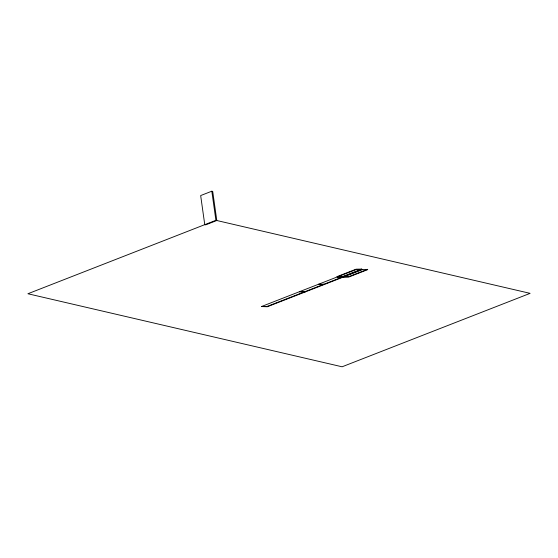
<?xml version="1.0" encoding="UTF-8"?>
<svg xmlns="http://www.w3.org/2000/svg" width="558" height="558" viewBox="0 0 558 558"><rect width="100%" height="100%" fill="white"/><g stroke="black" fill="none" stroke-linecap="round" stroke-linejoin="round"><path stroke-width="0.84" d="M211.817 191.206L200.664 195.558L204.758 224.665L205.651 224.867L216.797 220.515L212.71 191.415L211.817 191.206L215.904 220.305L530.1 293.355L342.096 366.794L27.9 293.752L215.904 220.305M337.109 276.601L356.074 269.193L361.724 269.089L362.135 269.716L267.31 306.754L261.458 306.544L356.283 269.507L367.778 269.612L348.813 277.019L337.52 277.228L337.109 276.601L342.758 276.496L361.724 269.089M261.458 306.544L267.108 306.44L361.926 269.402M337.318 276.914L348.611 276.705L367.576 269.298M342.758 276.496L343.17 277.124M323.996 284.217L318.353 284.322L324.205 284.531L323.996 284.217M305.038 291.625L299.388 291.729L305.24 291.939L305.038 291.625"/></g></svg>
